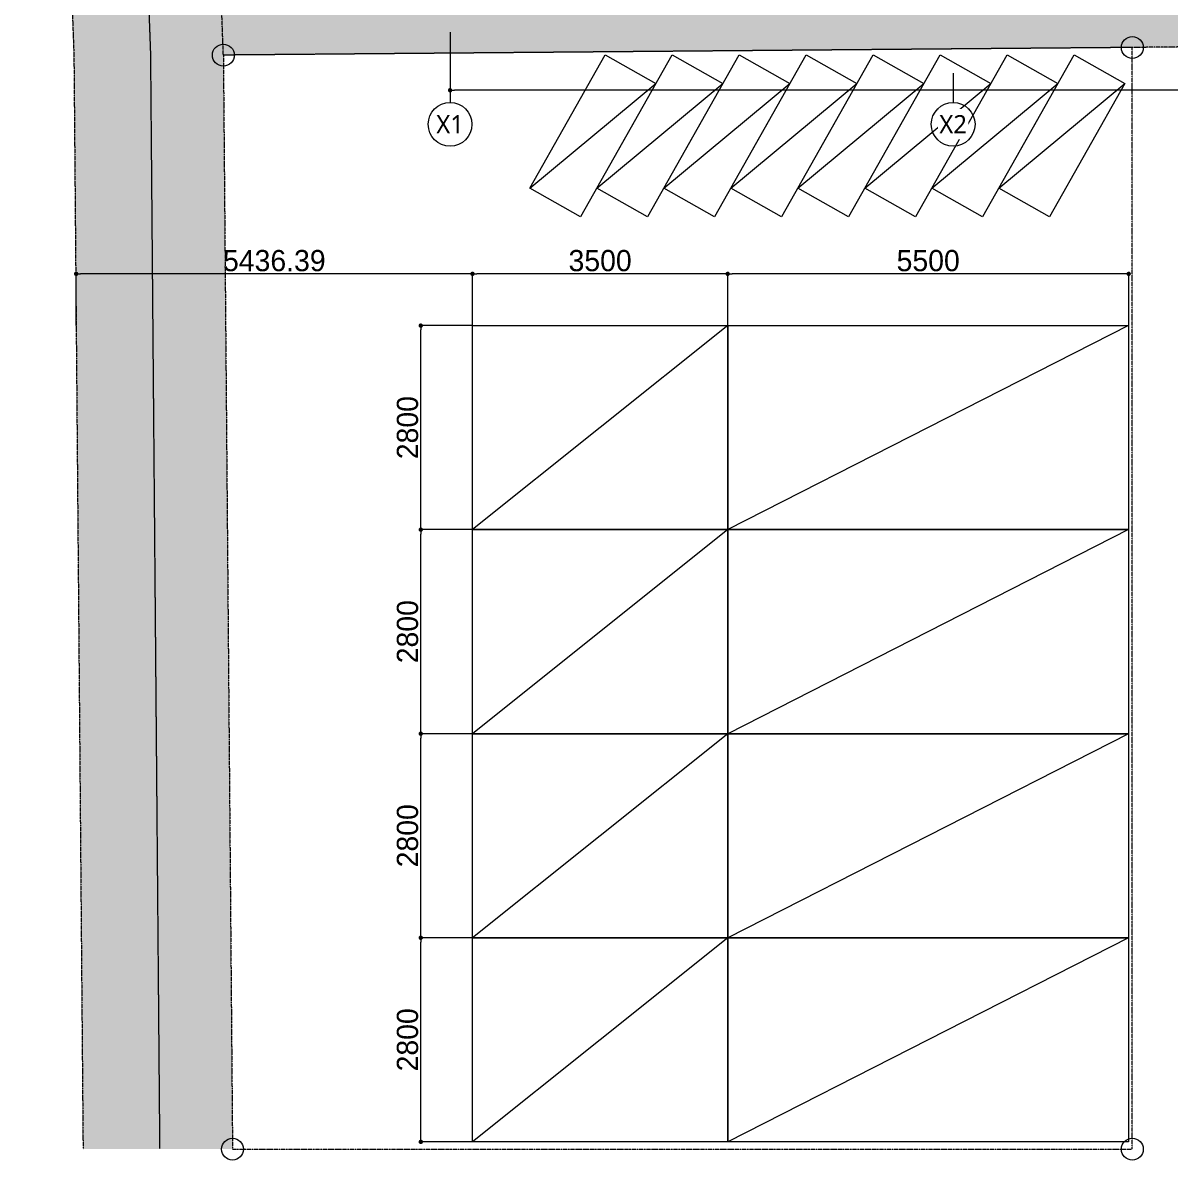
# Model space of a CAD drawing. Header units: millimetres. Extents: x -376000 to 292178, y -193032 to 188048.
# Drawn here: x -302425 to -286690, y 137207 to 152810 of the extents above; entities that cross this region are included whole.
import ezdxf

# ---------------------------------------------------------------- set-up
doc = ezdxf.new("R2010")
doc.units = ezdxf.units.MM
doc.header["$PDMODE"] = 1
doc.header["$PDSIZE"] = -2
doc.linetypes.add('ラインタイプ-6', pattern=[5.291531, 3.175, -1.058062, 0.352704, -0.705764])
doc.linetypes.add('一点鎖線', pattern=[9.144, 6.096, -0.762, 1.524, -0.762])
for name, color, linetype, lineweight in [('01_基準-寸法', 7, 'Continuous', 5), ('02_既存平面-内部建具・サッシ', 7, 'Continuous', 18), ('_塗（エリア） (2D)', 7, 'Continuous', 5), ('_平面図(既存部) (2D)', 7, 'Continuous', 5), ('_平面図（新設） (2D)', 7, 'Continuous', 5), ('_文字・記号 (2D)', 7, 'Continuous', 5), ('寸法', 7, 'Continuous', 5)]:
    doc.layers.add(name, color=color, linetype=linetype, lineweight=lineweight)
for name, color, linetype, lineweight, true_color in [('03_0.15', 7, 'Continuous', 15, 0x990099), ('06一点鎖線', 7, 'ラインタイプ-6', 9, 0x9999ff), ('08_ハッチ・色', 7, 'Continuous', 5, 0x888888)]:
    doc.layers.add(name, color=color, linetype=linetype, lineweight=lineweight, true_color=true_color)
doc.styles.add('Hiragino Kaku Gothic Pro W3', font='', dxfattribs={"bigfont": 'Hiragino Kaku Gothic Pro W3'})
doc.styles.add('Hiragino Sans W3', font='', dxfattribs={"bigfont": 'Hiragino Sans W3'})
doc.styles.add('Yu Gothic UI Semilight', font='Yu Gothic UI Semilight.ttf')
doc.styles.get('Hiragino Kaku Gothic Pro W3').set_extended_font_data('Hiragino Kaku Gothic Pro W3')
doc.styles.get('Hiragino Sans W3').set_extended_font_data('Hiragino Sans W3')
doc.dimstyles.new('RGT', dxfattribs={"dimtxt": 161.781684, "dimasz": 0.999939, "dimexe": 0, "dimexo": 1, "dimgap": 0.5, "dimtad": 1, "dimdsep": 46, "dimtxsty": 'Hiragino Sans W3', "dimblk": 'DOT', "dimblk1": 'DOT', "dimblk2": 'DOT', "dimcen": 0, "dimazin": 0, "dimtfac": 1, "dimtix": 1, "dimtmove": 0, "dimatfit": 0, "dimldrblk": 'VW_FILLEDARROW', "dimfxl": 1, "dimfrac": 2, "dimtolj": 1, "dimarcsym": 0})

# ---------------------------------------------------------------- blocks, each defined once
blk = doc.blocks.new('塗（エリア） (2D)')
at = {"layer": '08_ハッチ・色', "linetype": 'Continuous', "lineweight": 0, "true_color": 0xeac0a9, "transparency": 33554483}
blk.add_hatch(color=31, dxfattribs=at).paths.add_polyline_path([(-299550, 137357), (-299676, 152369), (-300375, 171541), (-290384, 170761), (-282426, 170728), (-260354, 170728), (-260354, 177728), (-271390, 177728), (-282397, 177728), (-290097, 177759), (-294963, 178139), (-299830, 178519), (-302425, 178519), (-302425, 171541), (-302076, 161955), (-301726, 152369), (-301600, 137357)])
at = {"layer": '08_ハッチ・色', "linetype": 'Continuous', "lineweight": 0}
blk.add_hatch(color=255, dxfattribs=at).paths.add_polyline_path([(-300375, 171541), (-290384, 170761), (-282426, 170728), (-260354, 170728), (-260336, 152680), (-262234, 152742), (-262234, 153849), (-261771, 153849), (-261771, 154939), (-261366, 154944), (-261361, 155349), (-260441, 155349), (-260441, 168939), (-261346, 168939), (-261346, 169344), (-268641, 169344), (-268641, 169469), (-296891, 169469), (-296891, 154819), (-296361, 154819), (-296361, 153849), (-269171, 153849), (-269171, 154819), (-268341, 154819), (-268341, 153849), (-262234, 153849), (-262234, 152742), (-287208, 152473), (-299676, 152369), (-300026, 161955)])
blk = doc.blocks.new('平面図(既存部) (2D)')
at = {"layer": '06一点鎖線', "color": 7, "lineweight": 9}
for p, q in [((-302425, 171540.599), (-301726, 152368.599)), ((-301726, 152368.599), (-301600.176, 137357.023))]:
    blk.add_line(p, q, dxfattribs=at)
at = {"layer": '06一点鎖線', "color": 252, "linetype": '一点鎖線', "lineweight": 5, "true_color": 0x888888}
blk.add_line((-301375.697, 171578.856), (-300676.16, 152392.133), dxfattribs=at)
at = {"layer": '06一点鎖線', "color": 9, "linetype": '一点鎖線', "lineweight": 5, "true_color": 0xbbbbbb}
blk.add_line((-300676.16, 152392.133), (-300550.213, 137365.823), dxfattribs=at)
at = {"layer": '06一点鎖線', "color": 7, "lineweight": 9, "flags": 128}
for points in [[(-300375, 171540.599), (-290384, 170760.599), (-282426, 170727.599), (-260354.2, 170727.599), (-260336.5, 152680.099), (-262234, 152741.599), (-287208.5, 152473.099), (-299676, 152368.599)], [(-299676, 152368.599), (-299550.176, 137357.023), (-287208.5, 137357.023), (-287208.5, 152473.099)]]:
    blk.add_lwpolyline(points, close=True, dxfattribs=at)
at = {"layer": '06一点鎖線', "color": 7, "linetype": 'Continuous', "lineweight": 13}
for centre in [(-299676, 152368.599), (-287208.5, 152473.099), (-299550.176, 137357.023), (-287208.5, 137357.023)]:
    blk.add_circle(centre, 150, dxfattribs=at)
blk = doc.blocks.new('グループ-514')
at = {"layer": '03_0.15', "transparency": 33554687}
for p, q in [((-295472, 150543), (-293742, 151977)), ((-294553, 150543), (-292823, 151977)), ((-293634, 150543), (-291904, 151977)), ((-292715, 150543), (-290985, 151977)), ((-291796, 150543), (-290066, 151977)), ((-290877, 150543), (-289147, 151977)), ((-289958, 150543), (-288228, 151977)), ((-289039, 150543), (-287309, 151977))]:
    blk.add_line(p, q, dxfattribs=at)
at = {"layer": '03_0.15', "transparency": 33554687, "flags": 128}
for points in [[(-294438, 152371), (-293742, 151977), (-294776, 150149), (-295472, 150543)], [(-293519, 152371), (-292823, 151977), (-293857, 150149), (-294553, 150543)], [(-292600, 152371), (-291904, 151977), (-292938, 150149), (-293634, 150543)], [(-291681, 152371), (-290985, 151977), (-292019, 150149), (-292715, 150543)], [(-290762, 152371), (-290066, 151977), (-291100, 150149), (-291796, 150543)], [(-289843, 152371), (-289147, 151977), (-290181, 150149), (-290877, 150543)], [(-288924, 152371), (-288228, 151977), (-289261, 150149), (-289958, 150543)], [(-288005, 152371), (-287309, 151977), (-288342, 150149), (-289039, 150543)]]:
    blk.add_lwpolyline(points, close=True, dxfattribs=at)
blk = doc.blocks.new('グループ-515')
at = {"layer": '02_既存平面-内部建具・サッシ', "color": 7, "transparency": 33554559}
blk.add_blockref('グループ-514', (0, 0), dxfattribs=at)
blk = doc.blocks.new('平面図（新設） (2D)')
at = {"layer": '03_0.15'}
for p, q in [((-292758.5, 148657.023), (-296258.5, 145857.023)), ((-287258.5, 148657.023), (-292758.5, 145857.023)), ((-292758.5, 145857.023), (-296258.5, 143057.023)), ((-287258.5, 145857.023), (-292758.5, 143057.023)), ((-292758.5, 143057.023), (-296258.5, 140257.023)), ((-287258.5, 143057.023), (-292758.5, 140257.023)), ((-292758.5, 140257.023), (-296258.5, 137457.023)), ((-287258.5, 140257.023), (-292758.5, 137457.023))]:
    blk.add_line(p, q, dxfattribs=at)
at = {"layer": '03_0.15', "flags": 128}
for points in [[(-292758.5, 145857.023), (-296258.5, 145857.023), (-296258.5, 148657.023), (-292758.5, 148657.023)], [(-287258.5, 145857.023), (-292758.5, 145857.023), (-292758.5, 148657.023), (-287258.5, 148657.023)], [(-292758.5, 143057.023), (-296258.5, 143057.023), (-296258.5, 145857.023), (-292758.5, 145857.023)], [(-287258.5, 143057.023), (-292758.5, 143057.023), (-292758.5, 145857.023), (-287258.5, 145857.023)], [(-292758.5, 140257.023), (-296258.5, 140257.023), (-296258.5, 143057.023), (-292758.5, 143057.023)], [(-287258.5, 140257.023), (-292758.5, 140257.023), (-292758.5, 143057.023), (-287258.5, 143057.023)], [(-292758.5, 137457.023), (-296258.5, 137457.023), (-296258.5, 140257.023), (-292758.5, 140257.023)], [(-287258.5, 137457.023), (-292758.5, 137457.023), (-292758.5, 140257.023), (-287258.5, 140257.023)]]:
    blk.add_lwpolyline(points, close=True, dxfattribs=at)
at = {"layer": '06一点鎖線', "color": 7}
blk.add_blockref('グループ-515', (0, 0), dxfattribs=at)
blk = doc.blocks.new('_Dot')
at = {"color": 0, "linetype": 'ByBlock', "lineweight": -2}
blk.add_line((-0.5, 0), (-1, 0), dxfattribs=at)
at = {"color": 0, "linetype": 'ByBlock', "const_width": 0.5}
blk.add_lwpolyline([(-0.25, 0, 1), (0.25, 0, 1)], format="xyb", close=True, dxfattribs=at)
blk = doc.blocks.new('*D369')
at = {"layer": 'Defpoints', "color": 0}
for p in [(-301695, 149367), (-301695, 148657), (-296258, 148657)]:
    blk.add_point(p, dxfattribs=at)
at = {"layer": '寸法', "color": 0, "lineweight": -2}
for p, q in [((-301695, 148658), (-301695, 149367)), ((-296318, 149367), (-301635, 149367)), ((-296258, 148658), (-296258, 149367))]:
    blk.add_line(p, q, dxfattribs=at)
at = {"layer": '寸法', "color": 0, "lineweight": -2, "xscale": 59.99633789062499, "yscale": 59.99633789062499, "zscale": 59.99633789062499, "rotation": 180}
blk.add_blockref('_Dot', (-301695, 149367), dxfattribs=at)
at = {"layer": '寸法', "color": 0, "lineweight": -2, "xscale": 59.99633789062499, "yscale": 59.99633789062499, "zscale": 59.99633789062499}
blk.add_blockref('_Dot', (-296258, 149367), dxfattribs=at)
at = {"layer": '寸法', "color": 0, "insert": (-298977, 149547), "char_height": 291.21, "attachment_point": 5, "style": 'Hiragino Kaku Gothic Pro W3'}
blk.add_mtext('\\A1;5436.39', dxfattribs=at)
blk = doc.blocks.new('VW_FILLEDARROW')
at = {"color": 0, "linetype": 'Continuous', "lineweight": 5, "transparency": 16777216, "flags": 128}
blk.add_lwpolyline([(-161.33, 43.23), (0, 0), (-161.33, -43.23)], close=True, dxfattribs=at)
blk = doc.blocks.new('*D376')
at = {"layer": 'Defpoints', "color": 0}
for p in [(-296566, 152686), (-268966, 152686), (-296566, 151886)]:
    blk.add_point(p, dxfattribs=at)
at = {"layer": '寸法', "color": 0, "lineweight": -2}
for p, q in [((-296566, 152685), (-296566, 151886)), ((-268966, 152685), (-268966, 151886)), ((-269026, 151886), (-296506, 151886))]:
    blk.add_line(p, q, dxfattribs=at)
at = {"layer": '寸法', "color": 0, "lineweight": -2, "xscale": 59.99633789062499, "yscale": 59.99633789062499, "zscale": 59.99633789062499, "rotation": 180}
blk.add_blockref('_Dot', (-296566, 151886), dxfattribs=at)
at = {"layer": '寸法', "color": 0, "lineweight": -2, "xscale": 59.99633789062499, "yscale": 59.99633789062499, "zscale": 59.99633789062499}
blk.add_blockref('_Dot', (-268966, 151886), dxfattribs=at)
at = {"layer": '寸法', "color": 0, "insert": (-282766, 152066), "char_height": 291.2, "attachment_point": 5, "style": 'Hiragino Kaku Gothic Pro W3'}
blk.add_mtext('\\A1;27600', dxfattribs=at)
blk = doc.blocks.new('*D384')
at = {"layer": 'Defpoints', "color": 0}
for p in [(-296968, 148657), (-296258, 148657), (-296258, 145857)]:
    blk.add_point(p, dxfattribs=at)
at = {"layer": '寸法', "color": 0, "lineweight": -2}
for p, q in [((-296260, 148657), (-296968, 148657)), ((-296968, 145917), (-296968, 148597)), ((-296260, 145857), (-296968, 145857))]:
    blk.add_line(p, q, dxfattribs=at)
at = {"layer": '寸法', "color": 0, "lineweight": -2, "xscale": 59.99633789062499, "yscale": 59.99633789062499, "zscale": 59.99633789062499}
for p, rotation in [((-296968, 148657), 90), ((-296968, 145857), 270)]:
    blk.add_blockref('_Dot', p, dxfattribs=dict(at, rotation=rotation))
at = {"layer": '寸法', "color": 0, "insert": (-297149, 147257), "char_height": 291.2, "attachment_point": 5, "rotation": 90, "style": 'Hiragino Kaku Gothic Pro W3'}
blk.add_mtext('\\A1;2800', dxfattribs=at)
blk = doc.blocks.new('*D385')
at = {"layer": 'Defpoints', "color": 0}
for p in [(-296258, 149367), (-296258, 148657), (-292758, 148657)]:
    blk.add_point(p, dxfattribs=at)
at = {"layer": '寸法', "color": 0, "lineweight": -2}
for p, q in [((-296258, 148658), (-296258, 149367)), ((-292818, 149367), (-296199, 149367)), ((-292758, 148658), (-292758, 149367))]:
    blk.add_line(p, q, dxfattribs=at)
at = {"layer": '寸法', "color": 0, "lineweight": -2, "xscale": 59.99633789062499, "yscale": 59.99633789062499, "zscale": 59.99633789062499, "rotation": 180}
blk.add_blockref('_Dot', (-296258, 149367), dxfattribs=at)
at = {"layer": '寸法', "color": 0, "lineweight": -2, "xscale": 59.99633789062499, "yscale": 59.99633789062499, "zscale": 59.99633789062499}
blk.add_blockref('_Dot', (-292758, 149367), dxfattribs=at)
at = {"layer": '寸法', "color": 0, "insert": (-294508, 149547), "char_height": 291.2, "attachment_point": 5, "style": 'Hiragino Kaku Gothic Pro W3'}
blk.add_mtext('\\A1;3500', dxfattribs=at)
blk = doc.blocks.new('*D389')
at = {"layer": 'Defpoints', "color": 0}
for p in [(-296968, 145857), (-296258, 145857), (-296258, 143057)]:
    blk.add_point(p, dxfattribs=at)
at = {"layer": '寸法', "color": 0, "lineweight": -2}
for p, q in [((-296260, 145857), (-296968, 145857)), ((-296968, 143117), (-296968, 145797)), ((-296260, 143057), (-296968, 143057))]:
    blk.add_line(p, q, dxfattribs=at)
at = {"layer": '寸法', "color": 0, "lineweight": -2, "xscale": 59.99633789062499, "yscale": 59.99633789062499, "zscale": 59.99633789062499}
for p, rotation in [((-296968, 145857), 90), ((-296968, 143057), 270)]:
    blk.add_blockref('_Dot', p, dxfattribs=dict(at, rotation=rotation))
at = {"layer": '寸法', "color": 0, "insert": (-297149, 144457), "char_height": 291.2, "attachment_point": 5, "rotation": 90, "style": 'Hiragino Kaku Gothic Pro W3'}
blk.add_mtext('\\A1;2800', dxfattribs=at)
blk = doc.blocks.new('*D390')
at = {"layer": 'Defpoints', "color": 0}
for p in [(-296968, 143057), (-296258, 143057), (-296258, 140257)]:
    blk.add_point(p, dxfattribs=at)
at = {"layer": '寸法', "color": 0, "lineweight": -2}
for p, q in [((-296260, 143057), (-296968, 143057)), ((-296968, 140317), (-296968, 142997)), ((-296260, 140257), (-296968, 140257))]:
    blk.add_line(p, q, dxfattribs=at)
at = {"layer": '寸法', "color": 0, "lineweight": -2, "xscale": 59.99633789062499, "yscale": 59.99633789062499, "zscale": 59.99633789062499}
for p, rotation in [((-296968, 143057), 90), ((-296968, 140257), 270)]:
    blk.add_blockref('_Dot', p, dxfattribs=dict(at, rotation=rotation))
at = {"layer": '寸法', "color": 0, "insert": (-297149, 141657), "char_height": 291.2, "attachment_point": 5, "rotation": 90, "style": 'Hiragino Kaku Gothic Pro W3'}
blk.add_mtext('\\A1;2800', dxfattribs=at)
blk = doc.blocks.new('*D391')
at = {"layer": 'Defpoints', "color": 0}
for p in [(-296968, 140257), (-296258, 140257), (-296258, 137457)]:
    blk.add_point(p, dxfattribs=at)
at = {"layer": '寸法', "color": 0, "lineweight": -2}
for p, q in [((-296260, 140257), (-296968, 140257)), ((-296968, 137517), (-296968, 140197)), ((-296260, 137457), (-296968, 137457))]:
    blk.add_line(p, q, dxfattribs=at)
at = {"layer": '寸法', "color": 0, "lineweight": -2, "xscale": 59.99633789062499, "yscale": 59.99633789062499, "zscale": 59.99633789062499}
for p, rotation in [((-296968, 140257), 90), ((-296968, 137457), 270)]:
    blk.add_blockref('_Dot', p, dxfattribs=dict(at, rotation=rotation))
at = {"layer": '寸法', "color": 0, "insert": (-297149, 138857), "char_height": 291.2, "attachment_point": 5, "rotation": 90, "style": 'Hiragino Kaku Gothic Pro W3'}
blk.add_mtext('\\A1;2800', dxfattribs=at)
blk = doc.blocks.new('*D392')
at = {"layer": 'Defpoints', "color": 0}
for p in [(-292758, 149367), (-292758, 148657), (-287258, 148657)]:
    blk.add_point(p, dxfattribs=at)
at = {"layer": '寸法', "color": 0, "lineweight": -2}
for p, q in [((-292758, 148658), (-292758, 149367)), ((-287318, 149367), (-292699, 149367)), ((-287258, 148658), (-287258, 149367))]:
    blk.add_line(p, q, dxfattribs=at)
at = {"layer": '寸法', "color": 0, "lineweight": -2, "xscale": 59.99633789062499, "yscale": 59.99633789062499, "zscale": 59.99633789062499, "rotation": 180}
blk.add_blockref('_Dot', (-292758, 149367), dxfattribs=at)
at = {"layer": '寸法', "color": 0, "lineweight": -2, "xscale": 59.99633789062499, "yscale": 59.99633789062499, "zscale": 59.99633789062499}
blk.add_blockref('_Dot', (-287258, 149367), dxfattribs=at)
at = {"layer": '寸法', "color": 0, "insert": (-290008, 149547), "char_height": 291.2, "attachment_point": 5, "style": 'Hiragino Kaku Gothic Pro W3'}
blk.add_mtext('\\A1;5500', dxfattribs=at)
blk = doc.blocks.new('文字・記号 (2D)')
at = {"layer": '01_基準-寸法', "color": 7, "linetype": 'Continuous'}
for p, q in [((-296565.756, 152119.429), (-296565.756, 151719.429)), ((-289665.756, 152119.429), (-289665.756, 151719.429))]:
    blk.add_line(p, q, dxfattribs=at)
blk.add_circle((-296565.756, 151419.429), 300, dxfattribs=at)
at = {"layer": '01_基準-寸法', "color": 7, "insert": (-296565.756, 151419.429), "char_height": 251.2623, "attachment_point": 5, "line_spacing_factor": 1.006498, "style": 'Yu Gothic UI Semilight'}
blk.add_mtext('X1', dxfattribs=at)
at = {"layer": '寸法'}
for base, p1, p2, picture, middle in [((-296565.756, 151886.267), (-268965.756, 152686.267), (-296565.756, 152686.267), '*D376', (-282765.756, 152066.432)), ((-301694.89, 149366.574), (-296258.5, 148657.023), (-301694.89, 148657.023), '*D369', (-298976.695, 149546.93)), ((-296258.5, 149366.574), (-292758.5, 148657.023), (-296258.5, 148657.023), '*D385', (-294508.5, 149546.93)), ((-292758.5, 149366.574), (-287258.5, 148657.023), (-292758.5, 148657.023), '*D392', (-290008.5, 149546.549))]:
    dim = blk.add_linear_dim(base=base, p1=p1, p2=p2, dimstyle='RGT', override={"dimtxt": 291.207031, "dimasz": 59.996338, "dimgap": 30, "dimpost": '<>', "dimtxsty": 'Hiragino Kaku Gothic Pro W3', "dimtmove": 2}, dxfattribs=at)
    dim.commit()
    dim.dimension.update_dxf_attribs({"geometry": picture, "text_midpoint": middle})
for base, p1, p2, picture, middle in [((-296968.051, 148657.023), (-296258.5, 145857.023), (-296258.5, 148657.023), '*D384', (-297148.597, 147257.023)), ((-296968.051, 145857.023), (-296258.5, 143057.023), (-296258.5, 145857.023), '*D389', (-297148.597, 144457.023)), ((-296968.051, 143057.023), (-296258.5, 140257.023), (-296258.5, 143057.023), '*D390', (-297148.597, 141657.023)), ((-296968.051, 140257.023), (-296258.5, 137457.023), (-296258.5, 140257.023), '*D391', (-297148.597, 138857.023))]:
    dim = blk.add_linear_dim(base=base, p1=p1, p2=p2, angle=270, dimstyle='RGT', override={"dimtxt": 291.207031, "dimasz": 59.996338, "dimgap": 30, "dimpost": '<>', "dimtxsty": 'Hiragino Kaku Gothic Pro W3', "dimtmove": 2}, dxfattribs=at)
    dim.commit()
    dim.dimension.update_dxf_attribs({"geometry": picture, "text_midpoint": middle})
at = {"color": 255, "linetype": 'Continuous'}
blk.add_wipeout([(-289875.129, 151211.29), (-289456.382, 151211.29), (-289456.382, 151627.568), (-289875.129, 151627.568)], dxfattribs=at).dxf.layer = '01_基準-寸法'
at = {"layer": '01_基準-寸法', "color": 7, "linetype": 'Continuous'}
blk.add_circle((-289665.756, 151419.429), 300, dxfattribs=at)
at = {"layer": '01_基準-寸法', "color": 7, "insert": (-289665.756, 151419.429), "char_height": 251.2623, "attachment_point": 5, "line_spacing_factor": 1.006498, "style": 'Yu Gothic UI Semilight'}
blk.add_mtext('X2', dxfattribs=at)

msp = doc.modelspace()

# ---------------------------------------------------------------- block references
at = {"layer": '_塗（エリア） (2D)'}
msp.add_blockref('塗（エリア） (2D)', (0, 0), dxfattribs=at)

# ---------------------------------------------------------------- next in the draw order: block references
at = {"layer": '_平面図(既存部) (2D)'}
msp.add_blockref('平面図(既存部) (2D)', (0, 0), dxfattribs=at)

# ---------------------------------------------------------------- next in the draw order: block references
at = {"layer": '_平面図（新設） (2D)'}
msp.add_blockref('平面図（新設） (2D)', (0, 0), dxfattribs=at)

# ---------------------------------------------------------------- next in the draw order: block references
at = {"layer": '_文字・記号 (2D)'}
msp.add_blockref('文字・記号 (2D)', (0, 0), dxfattribs=at)

doc.saveas('drawing.dxf')
